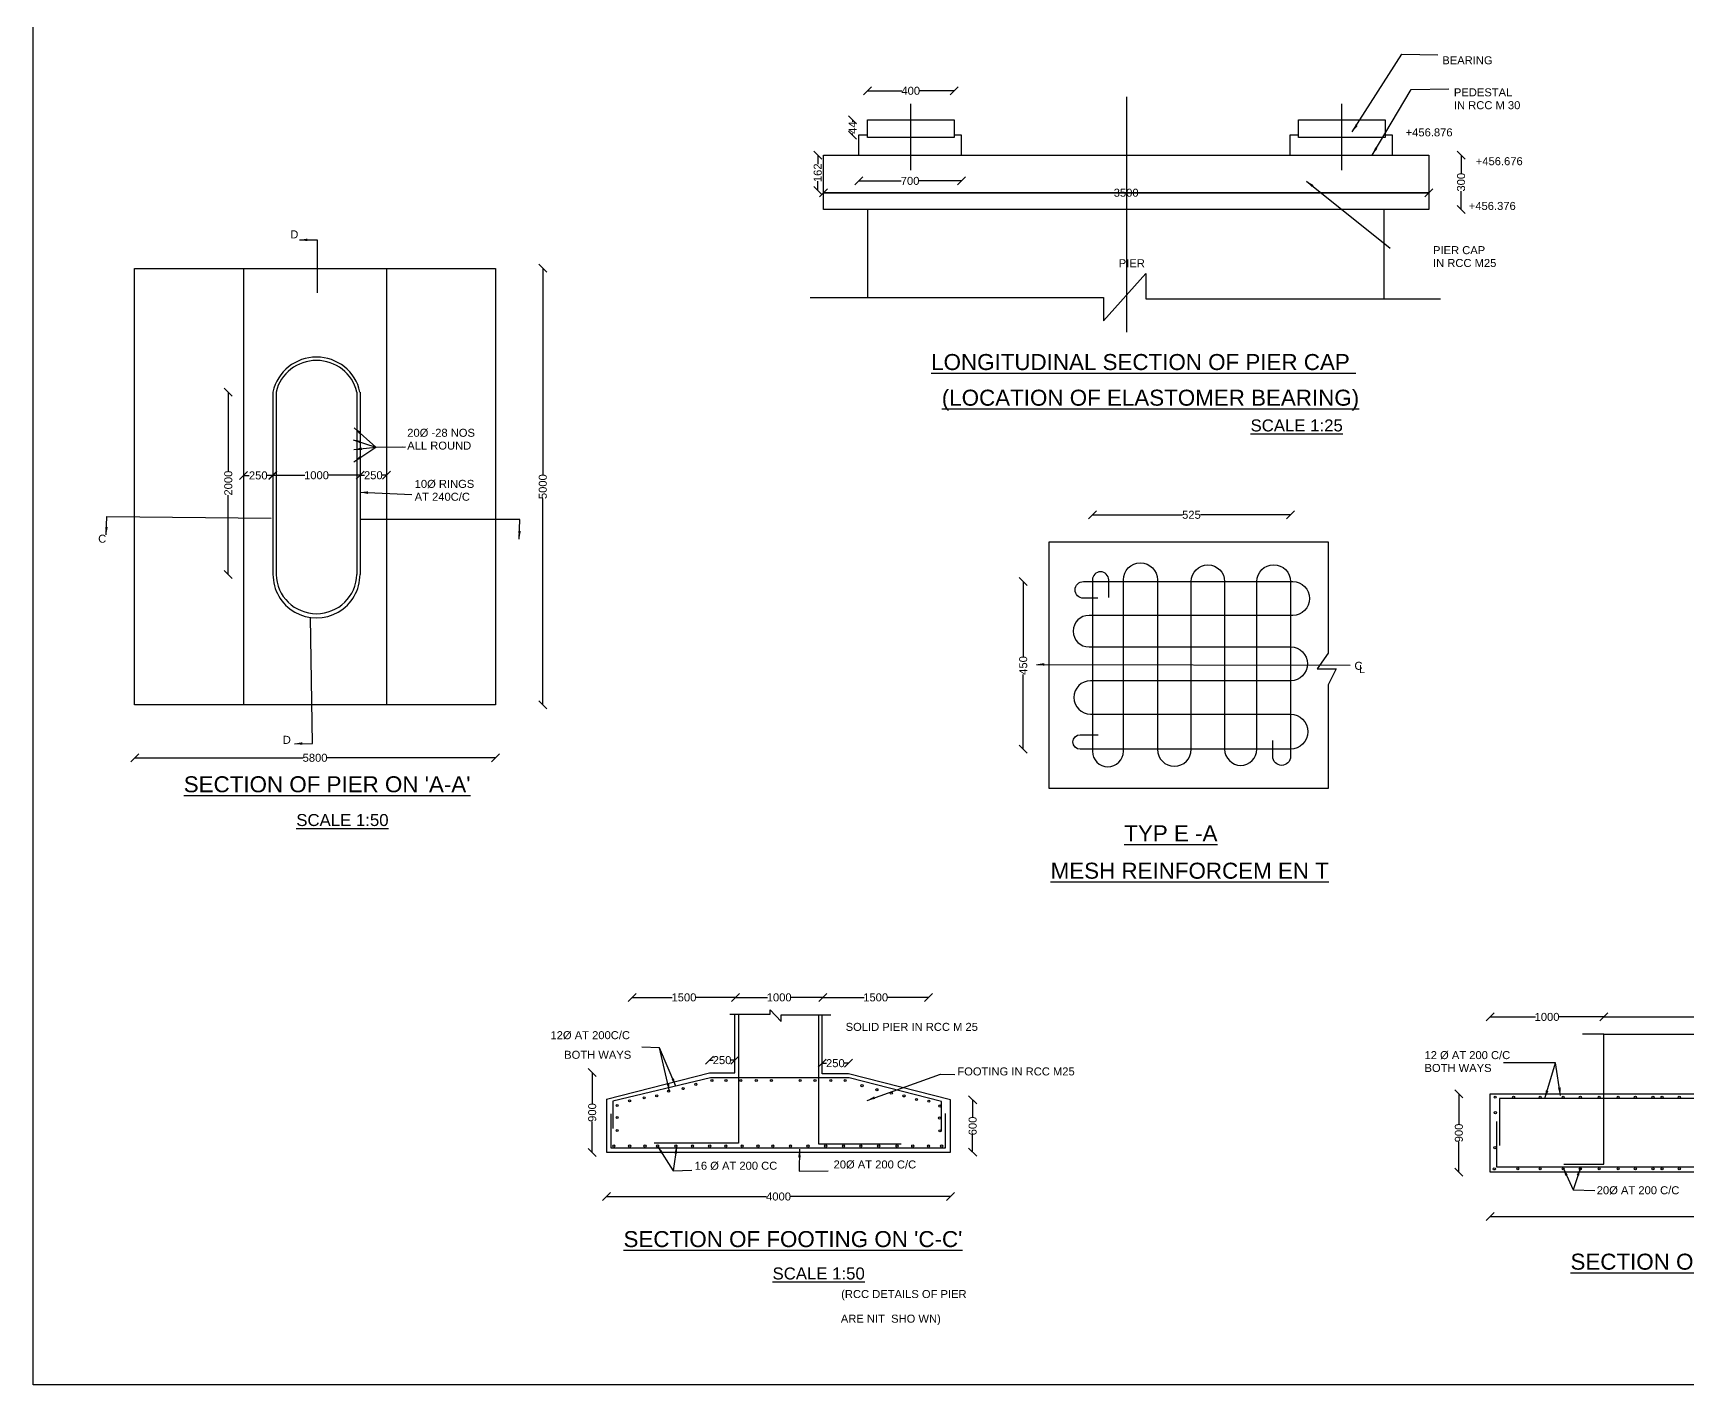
# Model space of a CAD drawing. Header units: millimetres. Extents: x -53237271 to -53214178, y 22158401 to 22173572.
# Drawn here: x -53237271 to -53226931, y 22158401 to 22166847 of the extents above; entities that cross this region are included whole.
import ezdxf

# ---------------------------------------------------------------- set-up
doc = ezdxf.new("R2010")
doc.units = ezdxf.units.MM
doc.header["$MEASUREMENT"] = 0
for name, color, linetype in [('DIMENSION', 7, 'Continuous'), ('DRAWING', 2, 'Continuous'), ('TEXT', 7, 'Continuous')]:
    doc.layers.add(name, color=color, linetype=linetype)
doc.styles.get("Standard").update_dxf_attribs({"font": 'arial.ttf', "height": 50})
doc.dimstyles.get("Standard").update_dxf_attribs({"dimtxt": 50, "dimasz": 50, "dimexe": 0.18, "dimexo": 0.0625, "dimgap": 0.09, "dimtad": 0, "dimdec": 0, "dimzin": 0, "dimdsep": 46, "dimtxsty": 'Standard', "dimblk": 'OBLIQUE', "dimcen": 0.09, "dimse1": 1, "dimse2": 1, "dimadec": 0, "dimazin": 0, "dimtfac": 1, "dimtdec": 0, "dimtofl": 0, "dimtmove": 0, "dimatfit": 3, "dimfxl": 1, "dimtolj": 1, "dimtzin": 0, "dimarcsym": 0})

# ---------------------------------------------------------------- blocks, each defined once
blk = doc.blocks.new('_Oblique')
at = {"color": 0, "linetype": 'ByBlock', "lineweight": -2}
blk.add_line((-0.5, -0.5), (0.5, 0.5), dxfattribs=at)
blk = doc.blocks.new('*D79')
at = {"layer": 'Defpoints', "color": 0, "transparency": 16777216}
for p in [(-53232058, 22166486), (-53232058, 22166305), (-53231515, 22166305)]:
    blk.add_point(p, dxfattribs=at)
at = {"layer": 'DIMENSION', "color": 0, "lineweight": -2, "transparency": 16777216}
for p, q in [((-53232058, 22166486), (-53231843, 22166486)), ((-53231515, 22166486), (-53231730, 22166486))]:
    blk.add_line(p, q, dxfattribs=at)
at = {"layer": 'DIMENSION', "color": 0, "lineweight": -2, "transparency": 16777216, "xscale": 50, "yscale": 50, "zscale": 50, "rotation": 180}
blk.add_blockref('_Oblique', (-53232058, 22166486), dxfattribs=at)
at = {"layer": 'DIMENSION', "color": 0, "lineweight": -2, "transparency": 16777216, "xscale": 50, "yscale": 50, "zscale": 50}
blk.add_blockref('_Oblique', (-53231515, 22166486), dxfattribs=at)
at = {"layer": 'DIMENSION', "color": 0, "transparency": 16777216, "insert": (-53231787, 22166486), "char_height": 50, "attachment_point": 5}
blk.add_mtext('\\A1;400', dxfattribs=at)
blk = doc.blocks.new('*D80')
at = {"layer": 'Defpoints', "color": 0, "transparency": 16777216}
for p in [(-53232112, 22166085), (-53231470, 22166085), (-53232112, 22165923)]:
    blk.add_point(p, dxfattribs=at)
at = {"layer": 'DIMENSION', "color": 0, "lineweight": -2, "transparency": 16777216}
for p, q in [((-53232112, 22165923), (-53231846, 22165923)), ((-53231470, 22165923), (-53231736, 22165923))]:
    blk.add_line(p, q, dxfattribs=at)
at = {"layer": 'DIMENSION', "color": 0, "lineweight": -2, "transparency": 16777216, "xscale": 50, "yscale": 50, "zscale": 50, "rotation": 180}
blk.add_blockref('_Oblique', (-53232112, 22165923), dxfattribs=at)
at = {"layer": 'DIMENSION', "color": 0, "lineweight": -2, "transparency": 16777216, "xscale": 50, "yscale": 50, "zscale": 50}
blk.add_blockref('_Oblique', (-53231470, 22165923), dxfattribs=at)
at = {"layer": 'DIMENSION', "color": 0, "transparency": 16777216, "insert": (-53231791, 22165923), "char_height": 50, "attachment_point": 5}
blk.add_mtext('\\A1;700', dxfattribs=at)
blk = doc.blocks.new('*D81')
at = {"layer": 'Defpoints', "color": 0, "transparency": 16777216}
for p in [(-53232368, 22166085), (-53232332, 22166085), (-53232332, 22165864)]:
    blk.add_point(p, dxfattribs=at)
at = {"layer": 'DIMENSION', "color": 0, "lineweight": -2, "transparency": 16777216}
for p, q in [((-53232368, 22166085), (-53232368, 22166027)), ((-53232368, 22165864), (-53232368, 22165922))]:
    blk.add_line(p, q, dxfattribs=at)
at = {"layer": 'DIMENSION', "color": 0, "lineweight": -2, "transparency": 16777216, "xscale": 50, "yscale": 50, "zscale": 50}
for p, rotation in [((-53232368, 22166085), 90), ((-53232368, 22165864), 270)]:
    blk.add_blockref('_Oblique', p, dxfattribs=dict(at, rotation=rotation))
at = {"layer": 'DIMENSION', "color": 0, "transparency": 16777216, "insert": (-53232368, 22165974), "char_height": 50, "attachment_point": 5, "rotation": 90}
blk.add_mtext('\\A1;162', dxfattribs=at)
blk = doc.blocks.new('*D82')
at = {"layer": 'Defpoints', "color": 0, "transparency": 16777216}
for p in [(-53232150, 22166305), (-53232058, 22166305), (-53232058, 22166208)]:
    blk.add_point(p, dxfattribs=at)
at = {"layer": 'DIMENSION', "color": 0, "lineweight": -2, "transparency": 16777216}
for p, q in [((-53232150, 22166305), (-53232150, 22166293)), ((-53232150, 22166208), (-53232150, 22166219))]:
    blk.add_line(p, q, dxfattribs=at)
at = {"layer": 'DIMENSION', "color": 0, "lineweight": -2, "transparency": 16777216, "xscale": 50, "yscale": 50, "zscale": 50}
for p, rotation in [((-53232150, 22166305), 90), ((-53232150, 22166208), 270)]:
    blk.add_blockref('_Oblique', p, dxfattribs=dict(at, rotation=rotation))
at = {"layer": 'DIMENSION', "color": 0, "transparency": 16777216, "insert": (-53232150, 22166256), "char_height": 50, "attachment_point": 5, "rotation": 90}
blk.add_mtext('\\A1;44', dxfattribs=at)
blk = doc.blocks.new('*D83')
at = {"layer": 'Defpoints', "color": 0, "transparency": 16777216}
for p in [(-53232332, 22165864), (-53228550, 22165849), (-53228550, 22165849)]:
    blk.add_point(p, dxfattribs=at)
at = {"layer": 'DIMENSION', "color": 0, "lineweight": -2, "transparency": 16777216}
for p, q in [((-53232332, 22165849), (-53230516, 22165849)), ((-53228550, 22165849), (-53230367, 22165849))]:
    blk.add_line(p, q, dxfattribs=at)
at = {"layer": 'DIMENSION', "color": 0, "lineweight": -2, "transparency": 16777216, "xscale": 50, "yscale": 50, "zscale": 50, "rotation": 180}
blk.add_blockref('_Oblique', (-53232332, 22165849), dxfattribs=at)
at = {"layer": 'DIMENSION', "color": 0, "lineweight": -2, "transparency": 16777216, "xscale": 50, "yscale": 50, "zscale": 50}
blk.add_blockref('_Oblique', (-53228550, 22165849), dxfattribs=at)
at = {"layer": 'DIMENSION', "color": 0, "transparency": 16777216, "insert": (-53230441, 22165849), "char_height": 50, "attachment_point": 5}
blk.add_mtext('\\A1;3500', dxfattribs=at)
blk = doc.blocks.new('*D84')
at = {"layer": 'Defpoints', "color": 0, "transparency": 16777216}
for p in [(-53228550, 22166085), (-53228550, 22165744), (-53228348, 22165744)]:
    blk.add_point(p, dxfattribs=at)
at = {"layer": 'DIMENSION', "color": 0, "lineweight": -2, "transparency": 16777216}
for p, q in [((-53228348, 22166085), (-53228348, 22165970)), ((-53228348, 22165744), (-53228348, 22165859))]:
    blk.add_line(p, q, dxfattribs=at)
at = {"layer": 'DIMENSION', "color": 0, "lineweight": -2, "transparency": 16777216, "xscale": 50, "yscale": 50, "zscale": 50}
for p, rotation in [((-53228348, 22166085), 90), ((-53228348, 22165744), 270)]:
    blk.add_blockref('_Oblique', p, dxfattribs=dict(at, rotation=rotation))
at = {"layer": 'DIMENSION', "color": 0, "transparency": 16777216, "insert": (-53228348, 22165915), "char_height": 50, "attachment_point": 5, "rotation": 90}
blk.add_mtext('\\A1;300', dxfattribs=at)
blk = doc.blocks.new('*D122')
at = {"layer": 'Defpoints', "color": 0, "transparency": 16777216}
for p in [(-53235772, 22164604), (-53236051, 22163465), (-53235772, 22163465)]:
    blk.add_point(p, dxfattribs=at)
at = {"layer": 'DIMENSION', "color": 0, "lineweight": -2, "transparency": 16777216}
for p, q in [((-53236051, 22164604), (-53236051, 22164110)), ((-53236051, 22163465), (-53236051, 22163959))]:
    blk.add_line(p, q, dxfattribs=at)
at = {"layer": 'DIMENSION', "color": 0, "lineweight": -2, "transparency": 16777216, "xscale": 50, "yscale": 50, "zscale": 50}
for p, rotation in [((-53236051, 22164604), 90), ((-53236051, 22163465), 270)]:
    blk.add_blockref('_Oblique', p, dxfattribs=dict(at, rotation=rotation))
at = {"layer": 'DIMENSION', "color": 0, "transparency": 16777216, "insert": (-53236051, 22164035), "char_height": 50, "attachment_point": 5, "rotation": 90}
blk.add_mtext('\\A1;2000', dxfattribs=at)
blk = doc.blocks.new('*D123')
at = {"layer": 'Defpoints', "color": 0, "transparency": 16777216}
for p in [(-53235957, 22164089), (-53235772, 22164089), (-53235772, 22164083)]:
    blk.add_point(p, dxfattribs=at)
at = {"layer": 'DIMENSION', "color": 0, "lineweight": -2, "transparency": 16777216}
for p, q in [((-53235957, 22164083), (-53235920, 22164083)), ((-53235772, 22164083), (-53235809, 22164083))]:
    blk.add_line(p, q, dxfattribs=at)
at = {"layer": 'DIMENSION', "color": 0, "lineweight": -2, "transparency": 16777216, "xscale": 50, "yscale": 50, "zscale": 50, "rotation": 180}
blk.add_blockref('_Oblique', (-53235957, 22164083), dxfattribs=at)
at = {"layer": 'DIMENSION', "color": 0, "lineweight": -2, "transparency": 16777216, "xscale": 50, "yscale": 50, "zscale": 50}
blk.add_blockref('_Oblique', (-53235772, 22164083), dxfattribs=at)
at = {"layer": 'DIMENSION', "color": 0, "transparency": 16777216, "insert": (-53235864, 22164083), "char_height": 50, "attachment_point": 5}
blk.add_mtext('\\A1;250', dxfattribs=at)
blk = doc.blocks.new('*D124')
at = {"layer": 'Defpoints', "color": 0, "transparency": 16777216}
for p in [(-53235772, 22164084), (-53235228, 22164084), (-53235772, 22164083)]:
    blk.add_point(p, dxfattribs=at)
at = {"layer": 'DIMENSION', "color": 0, "lineweight": -2, "transparency": 16777216}
for p, q in [((-53235772, 22164084), (-53235572, 22164084)), ((-53235228, 22164084), (-53235428, 22164084))]:
    blk.add_line(p, q, dxfattribs=at)
at = {"layer": 'DIMENSION', "color": 0, "lineweight": -2, "transparency": 16777216, "xscale": 50, "yscale": 50, "zscale": 50, "rotation": 180}
blk.add_blockref('_Oblique', (-53235772, 22164084), dxfattribs=at)
at = {"layer": 'DIMENSION', "color": 0, "lineweight": -2, "transparency": 16777216, "xscale": 50, "yscale": 50, "zscale": 50}
blk.add_blockref('_Oblique', (-53235228, 22164084), dxfattribs=at)
at = {"layer": 'DIMENSION', "color": 0, "transparency": 16777216, "insert": (-53235500, 22164084), "char_height": 50, "attachment_point": 5}
blk.add_mtext('\\A1;1000', dxfattribs=at)
blk = doc.blocks.new('*D125')
at = {"layer": 'Defpoints', "color": 0, "transparency": 16777216}
for p in [(-53235062, 22164084), (-53235228, 22163978), (-53235062, 22163978)]:
    blk.add_point(p, dxfattribs=at)
at = {"layer": 'DIMENSION', "color": 0, "lineweight": -2, "transparency": 16777216}
for p, q in [((-53235228, 22164084), (-53235201, 22164084)), ((-53235062, 22164084), (-53235089, 22164084))]:
    blk.add_line(p, q, dxfattribs=at)
at = {"layer": 'DIMENSION', "color": 0, "lineweight": -2, "transparency": 16777216, "xscale": 50, "yscale": 50, "zscale": 50, "rotation": 180}
blk.add_blockref('_Oblique', (-53235228, 22164084), dxfattribs=at)
at = {"layer": 'DIMENSION', "color": 0, "lineweight": -2, "transparency": 16777216, "xscale": 50, "yscale": 50, "zscale": 50}
blk.add_blockref('_Oblique', (-53235062, 22164084), dxfattribs=at)
at = {"layer": 'DIMENSION', "color": 0, "transparency": 16777216, "insert": (-53235145, 22164084), "char_height": 50, "attachment_point": 5}
blk.add_mtext('\\A1;250', dxfattribs=at)
blk = doc.blocks.new('*D126')
at = {"layer": 'Defpoints', "color": 0, "transparency": 16777216}
for p in [(-53236636, 22162650), (-53234382, 22162650), (-53234382, 22162319)]:
    blk.add_point(p, dxfattribs=at)
at = {"layer": 'DIMENSION', "color": 0, "lineweight": -2, "transparency": 16777216}
for p, q in [((-53236636, 22162319), (-53235584, 22162319)), ((-53234382, 22162319), (-53235434, 22162319))]:
    blk.add_line(p, q, dxfattribs=at)
at = {"layer": 'DIMENSION', "color": 0, "lineweight": -2, "transparency": 16777216, "xscale": 50, "yscale": 50, "zscale": 50, "rotation": 180}
blk.add_blockref('_Oblique', (-53236636, 22162319), dxfattribs=at)
at = {"layer": 'DIMENSION', "color": 0, "lineweight": -2, "transparency": 16777216, "xscale": 50, "yscale": 50, "zscale": 50}
blk.add_blockref('_Oblique', (-53234382, 22162319), dxfattribs=at)
at = {"layer": 'DIMENSION', "color": 0, "transparency": 16777216, "insert": (-53235509, 22162319), "char_height": 50, "attachment_point": 5}
blk.add_mtext('\\A1;5800', dxfattribs=at)
blk = doc.blocks.new('*D127')
at = {"layer": 'Defpoints', "color": 0, "transparency": 16777216}
for p in [(-53234382, 22165377), (-53234086, 22165377), (-53234382, 22162650)]:
    blk.add_point(p, dxfattribs=at)
at = {"layer": 'DIMENSION', "color": 0, "lineweight": -2, "transparency": 16777216}
for p, q in [((-53234086, 22165377), (-53234086, 22164088)), ((-53234086, 22162650), (-53234086, 22163939))]:
    blk.add_line(p, q, dxfattribs=at)
at = {"layer": 'DIMENSION', "color": 0, "lineweight": -2, "transparency": 16777216, "xscale": 50, "yscale": 50, "zscale": 50}
for p, rotation in [((-53234086, 22165377), 90), ((-53234086, 22162650), 270)]:
    blk.add_blockref('_Oblique', p, dxfattribs=dict(at, rotation=rotation))
at = {"layer": 'DIMENSION', "color": 0, "transparency": 16777216, "insert": (-53234086, 22164013), "char_height": 50, "attachment_point": 5, "rotation": 90}
blk.add_mtext('\\A1;5000', dxfattribs=at)
blk = doc.blocks.new('*D128')
at = {"layer": 'Defpoints', "color": 0, "transparency": 16777216}
for p in [(-53229414, 22163837), (-53230652, 22163420), (-53229414, 22163420)]:
    blk.add_point(p, dxfattribs=at)
at = {"layer": 'DIMENSION', "color": 0, "lineweight": -2, "transparency": 16777216}
for p, q in [((-53230652, 22163837), (-53230088, 22163837)), ((-53229414, 22163837), (-53229977, 22163837))]:
    blk.add_line(p, q, dxfattribs=at)
at = {"layer": 'DIMENSION', "color": 0, "lineweight": -2, "transparency": 16777216, "xscale": 50, "yscale": 50, "zscale": 50, "rotation": 180}
blk.add_blockref('_Oblique', (-53230652, 22163837), dxfattribs=at)
at = {"layer": 'DIMENSION', "color": 0, "lineweight": -2, "transparency": 16777216, "xscale": 50, "yscale": 50, "zscale": 50}
blk.add_blockref('_Oblique', (-53229414, 22163837), dxfattribs=at)
at = {"layer": 'DIMENSION', "color": 0, "transparency": 16777216, "insert": (-53230033, 22163837), "char_height": 50, "attachment_point": 5}
blk.add_mtext('\\A1;525', dxfattribs=at)
blk = doc.blocks.new('*D129')
at = {"layer": 'Defpoints', "color": 0, "transparency": 16777216}
for p in [(-53230652, 22163420), (-53231084, 22162372), (-53230652, 22162372)]:
    blk.add_point(p, dxfattribs=at)
at = {"layer": 'DIMENSION', "color": 0, "lineweight": -2, "transparency": 16777216}
for p, q in [((-53231084, 22163420), (-53231084, 22162952)), ((-53231084, 22162372), (-53231084, 22162840))]:
    blk.add_line(p, q, dxfattribs=at)
at = {"layer": 'DIMENSION', "color": 0, "lineweight": -2, "transparency": 16777216, "xscale": 50, "yscale": 50, "zscale": 50}
for p, rotation in [((-53231084, 22163420), 90), ((-53231084, 22162372), 270)]:
    blk.add_blockref('_Oblique', p, dxfattribs=dict(at, rotation=rotation))
at = {"layer": 'DIMENSION', "color": 0, "transparency": 16777216, "insert": (-53231084, 22162896), "char_height": 50, "attachment_point": 5, "rotation": 90}
blk.add_mtext('\\A1;450', dxfattribs=at)
blk = doc.blocks.new('*D130')
at = {"layer": 'Defpoints', "color": 0, "transparency": 16777216}
for p in [(-53232336, 22160822), (-53231675, 22160822), (-53231675, 22160807)]:
    blk.add_point(p, dxfattribs=at)
at = {"layer": 'DIMENSION', "color": 0, "lineweight": -2, "transparency": 16777216}
for p, q in [((-53232336, 22160822), (-53232078, 22160822)), ((-53231675, 22160822), (-53231934, 22160822))]:
    blk.add_line(p, q, dxfattribs=at)
at = {"layer": 'DIMENSION', "color": 0, "lineweight": -2, "transparency": 16777216, "xscale": 50, "yscale": 50, "zscale": 50, "rotation": 180}
blk.add_blockref('_Oblique', (-53232336, 22160822), dxfattribs=at)
at = {"layer": 'DIMENSION', "color": 0, "lineweight": -2, "transparency": 16777216, "xscale": 50, "yscale": 50, "zscale": 50}
blk.add_blockref('_Oblique', (-53231675, 22160822), dxfattribs=at)
at = {"layer": 'DIMENSION', "color": 0, "transparency": 16777216, "insert": (-53232006, 22160822), "char_height": 50, "attachment_point": 5}
blk.add_mtext('\\A1;1500', dxfattribs=at)
blk = doc.blocks.new('*D131')
at = {"layer": 'Defpoints', "color": 0, "transparency": 16777216}
for p in [(-53232882, 22160822), (-53232882, 22160816), (-53232336, 22160814)]:
    blk.add_point(p, dxfattribs=at)
at = {"layer": 'DIMENSION', "color": 0, "lineweight": -2, "transparency": 16777216}
for p, q in [((-53232882, 22160822), (-53232681, 22160822)), ((-53232336, 22160822), (-53232537, 22160822))]:
    blk.add_line(p, q, dxfattribs=at)
at = {"layer": 'DIMENSION', "color": 0, "lineweight": -2, "transparency": 16777216, "xscale": 50, "yscale": 50, "zscale": 50, "rotation": 180}
blk.add_blockref('_Oblique', (-53232882, 22160822), dxfattribs=at)
at = {"layer": 'DIMENSION', "color": 0, "lineweight": -2, "transparency": 16777216, "xscale": 50, "yscale": 50, "zscale": 50}
blk.add_blockref('_Oblique', (-53232336, 22160822), dxfattribs=at)
at = {"layer": 'DIMENSION', "color": 0, "transparency": 16777216, "insert": (-53232609, 22160822), "char_height": 50, "attachment_point": 5}
blk.add_mtext('\\A1;1000', dxfattribs=at)
blk = doc.blocks.new('*D132')
at = {"layer": 'Defpoints', "color": 0, "transparency": 16777216}
for p in [(-53233527, 22160827), (-53233527, 22160822), (-53232882, 22160816)]:
    blk.add_point(p, dxfattribs=at)
at = {"layer": 'DIMENSION', "color": 0, "lineweight": -2, "transparency": 16777216}
for p, q in [((-53233527, 22160822), (-53233277, 22160822)), ((-53232882, 22160822), (-53233132, 22160822))]:
    blk.add_line(p, q, dxfattribs=at)
at = {"layer": 'DIMENSION', "color": 0, "lineweight": -2, "transparency": 16777216, "xscale": 50, "yscale": 50, "zscale": 50, "rotation": 180}
blk.add_blockref('_Oblique', (-53233527, 22160822), dxfattribs=at)
at = {"layer": 'DIMENSION', "color": 0, "lineweight": -2, "transparency": 16777216, "xscale": 50, "yscale": 50, "zscale": 50}
blk.add_blockref('_Oblique', (-53232882, 22160822), dxfattribs=at)
at = {"layer": 'DIMENSION', "color": 0, "transparency": 16777216, "insert": (-53233204, 22160822), "char_height": 50, "attachment_point": 5}
blk.add_mtext('\\A1;1500', dxfattribs=at)
blk = doc.blocks.new('*D133')
at = {"layer": 'Defpoints', "color": 0, "transparency": 16777216}
for p in [(-53233045, 22160430), (-53233045, 22160352), (-53232887, 22160352)]:
    blk.add_point(p, dxfattribs=at)
at = {"layer": 'DIMENSION', "color": 0, "lineweight": -2, "transparency": 16777216}
for p, q in [((-53233045, 22160430), (-53233021, 22160430)), ((-53232887, 22160430), (-53232910, 22160430))]:
    blk.add_line(p, q, dxfattribs=at)
at = {"layer": 'DIMENSION', "color": 0, "lineweight": -2, "transparency": 16777216, "xscale": 50, "yscale": 50, "zscale": 50, "rotation": 180}
blk.add_blockref('_Oblique', (-53233045, 22160430), dxfattribs=at)
at = {"layer": 'DIMENSION', "color": 0, "lineweight": -2, "transparency": 16777216, "xscale": 50, "yscale": 50, "zscale": 50}
blk.add_blockref('_Oblique', (-53232887, 22160430), dxfattribs=at)
at = {"layer": 'DIMENSION', "color": 0, "transparency": 16777216, "insert": (-53232966, 22160430), "char_height": 50, "attachment_point": 5}
blk.add_mtext('\\A1;250', dxfattribs=at)
blk = doc.blocks.new('*D134')
at = {"layer": 'Defpoints', "color": 0, "transparency": 16777216}
for p in [(-53232176, 22160411), (-53232340, 22160346), (-53232176, 22160346)]:
    blk.add_point(p, dxfattribs=at)
at = {"layer": 'DIMENSION', "color": 0, "lineweight": -2, "transparency": 16777216}
for p, q in [((-53232340, 22160411), (-53232314, 22160411)), ((-53232176, 22160411), (-53232203, 22160411))]:
    blk.add_line(p, q, dxfattribs=at)
at = {"layer": 'DIMENSION', "color": 0, "lineweight": -2, "transparency": 16777216, "xscale": 50, "yscale": 50, "zscale": 50, "rotation": 180}
blk.add_blockref('_Oblique', (-53232340, 22160411), dxfattribs=at)
at = {"layer": 'DIMENSION', "color": 0, "lineweight": -2, "transparency": 16777216, "xscale": 50, "yscale": 50, "zscale": 50}
blk.add_blockref('_Oblique', (-53232176, 22160411), dxfattribs=at)
at = {"layer": 'DIMENSION', "color": 0, "transparency": 16777216, "insert": (-53232258, 22160411), "char_height": 50, "attachment_point": 5}
blk.add_mtext('\\A1;250', dxfattribs=at)
blk = doc.blocks.new('*D135')
at = {"layer": 'Defpoints', "color": 0, "transparency": 16777216}
for p in [(-53231539, 22160183), (-53231539, 22159856), (-53231400, 22159856)]:
    blk.add_point(p, dxfattribs=at)
at = {"layer": 'DIMENSION', "color": 0, "lineweight": -2, "transparency": 16777216}
for p, q in [((-53231400, 22160183), (-53231400, 22160075)), ((-53231400, 22159856), (-53231400, 22159964))]:
    blk.add_line(p, q, dxfattribs=at)
at = {"layer": 'DIMENSION', "color": 0, "lineweight": -2, "transparency": 16777216, "xscale": 50, "yscale": 50, "zscale": 50}
for p, rotation in [((-53231400, 22160183), 90), ((-53231400, 22159856), 270)]:
    blk.add_blockref('_Oblique', p, dxfattribs=dict(at, rotation=rotation))
at = {"layer": 'DIMENSION', "color": 0, "transparency": 16777216, "insert": (-53231400, 22160019), "char_height": 50, "attachment_point": 5, "rotation": 90}
blk.add_mtext('\\A1;600', dxfattribs=at)
blk = doc.blocks.new('*D136')
at = {"layer": 'Defpoints', "color": 0, "transparency": 16777216}
for p in [(-53233797, 22160352), (-53233795, 22159853), (-53233777, 22159853)]:
    blk.add_point(p, dxfattribs=at)
at = {"layer": 'DIMENSION', "color": 0, "lineweight": -2, "transparency": 16777216}
for p, q in [((-53233777, 22160352), (-53233777, 22160158)), ((-53233777, 22159853), (-53233777, 22160047))]:
    blk.add_line(p, q, dxfattribs=at)
at = {"layer": 'DIMENSION', "color": 0, "lineweight": -2, "transparency": 16777216, "xscale": 50, "yscale": 50, "zscale": 50}
for p, rotation in [((-53233777, 22160352), 90), ((-53233777, 22159853), 270)]:
    blk.add_blockref('_Oblique', p, dxfattribs=dict(at, rotation=rotation))
at = {"layer": 'DIMENSION', "color": 0, "transparency": 16777216, "insert": (-53233777, 22160103), "char_height": 50, "attachment_point": 5, "rotation": 90}
blk.add_mtext('\\A1;900', dxfattribs=at)
blk = doc.blocks.new('*D137')
at = {"layer": 'Defpoints', "color": 0, "transparency": 16777216}
for p in [(-53233687, 22159856), (-53231539, 22159856), (-53233687, 22159578)]:
    blk.add_point(p, dxfattribs=at)
at = {"layer": 'DIMENSION', "color": 0, "lineweight": -2, "transparency": 16777216}
for p, q in [((-53233687, 22159578), (-53232689, 22159578)), ((-53231539, 22159578), (-53232537, 22159578))]:
    blk.add_line(p, q, dxfattribs=at)
at = {"layer": 'DIMENSION', "color": 0, "lineweight": -2, "transparency": 16777216, "xscale": 50, "yscale": 50, "zscale": 50, "rotation": 180}
blk.add_blockref('_Oblique', (-53233687, 22159578), dxfattribs=at)
at = {"layer": 'DIMENSION', "color": 0, "lineweight": -2, "transparency": 16777216, "xscale": 50, "yscale": 50, "zscale": 50}
blk.add_blockref('_Oblique', (-53231539, 22159578), dxfattribs=at)
at = {"layer": 'DIMENSION', "color": 0, "transparency": 16777216, "insert": (-53232613, 22159578), "char_height": 50, "attachment_point": 5}
blk.add_mtext('\\A1;4000', dxfattribs=at)
blk = doc.blocks.new('*D138')
at = {"layer": 'Defpoints', "color": 0, "transparency": 16777216}
for p in [(-53228166, 22160219), (-53228362, 22159730), (-53228166, 22159730)]:
    blk.add_point(p, dxfattribs=at)
at = {"layer": 'DIMENSION', "color": 0, "lineweight": -2, "transparency": 16777216}
for p, q in [((-53228362, 22160219), (-53228362, 22160030)), ((-53228362, 22159730), (-53228362, 22159919))]:
    blk.add_line(p, q, dxfattribs=at)
at = {"layer": 'DIMENSION', "color": 0, "lineweight": -2, "transparency": 16777216, "xscale": 50, "yscale": 50, "zscale": 50}
for p, rotation in [((-53228362, 22160219), 90), ((-53228362, 22159730), 270)]:
    blk.add_blockref('_Oblique', p, dxfattribs=dict(at, rotation=rotation))
at = {"layer": 'DIMENSION', "color": 0, "transparency": 16777216, "insert": (-53228362, 22159975), "char_height": 50, "attachment_point": 5, "rotation": 90}
blk.add_mtext('\\A1;900', dxfattribs=at)
blk = doc.blocks.new('*D139')
at = {"layer": 'Defpoints', "color": 0, "transparency": 16777216}
for p in [(-53228166, 22160700), (-53228166, 22160219), (-53227456, 22160219)]:
    blk.add_point(p, dxfattribs=at)
at = {"layer": 'DIMENSION', "color": 0, "lineweight": -2, "transparency": 16777216}
for p, q in [((-53228166, 22160700), (-53227884, 22160700)), ((-53227456, 22160700), (-53227739, 22160700))]:
    blk.add_line(p, q, dxfattribs=at)
at = {"layer": 'DIMENSION', "color": 0, "lineweight": -2, "transparency": 16777216, "xscale": 50, "yscale": 50, "zscale": 50, "rotation": 180}
blk.add_blockref('_Oblique', (-53228166, 22160700), dxfattribs=at)
at = {"layer": 'DIMENSION', "color": 0, "lineweight": -2, "transparency": 16777216, "xscale": 50, "yscale": 50, "zscale": 50}
blk.add_blockref('_Oblique', (-53227456, 22160700), dxfattribs=at)
at = {"layer": 'DIMENSION', "color": 0, "transparency": 16777216, "insert": (-53227811, 22160700), "char_height": 50, "attachment_point": 5}
blk.add_mtext('\\A1;1000', dxfattribs=at)
blk = doc.blocks.new('*D140')
at = {"layer": 'Defpoints', "color": 0, "transparency": 16777216}
for p in [(-53225771, 22160700), (-53227456, 22160593), (-53225771, 22160593)]:
    blk.add_point(p, dxfattribs=at)
at = {"layer": 'DIMENSION', "color": 0, "lineweight": -2, "transparency": 16777216}
for p, q in [((-53227456, 22160700), (-53226688, 22160700)), ((-53225771, 22160700), (-53226539, 22160700))]:
    blk.add_line(p, q, dxfattribs=at)
at = {"layer": 'DIMENSION', "color": 0, "lineweight": -2, "transparency": 16777216, "xscale": 50, "yscale": 50, "zscale": 50, "rotation": 180}
blk.add_blockref('_Oblique', (-53227456, 22160700), dxfattribs=at)
at = {"layer": 'DIMENSION', "color": 0, "lineweight": -2, "transparency": 16777216, "xscale": 50, "yscale": 50, "zscale": 50}
blk.add_blockref('_Oblique', (-53225771, 22160700), dxfattribs=at)
at = {"layer": 'DIMENSION', "color": 0, "transparency": 16777216, "insert": (-53226614, 22160700), "char_height": 50, "attachment_point": 5}
blk.add_mtext('\\A1;3000', dxfattribs=at)
blk = doc.blocks.new('*D142')
at = {"layer": 'Defpoints', "color": 0, "transparency": 16777216}
for p in [(-53228166, 22159730), (-53225032, 22159730), (-53225032, 22159454)]:
    blk.add_point(p, dxfattribs=at)
at = {"layer": 'DIMENSION', "color": 0, "lineweight": -2, "transparency": 16777216}
for p, q in [((-53228166, 22159454), (-53226674, 22159454)), ((-53225032, 22159454), (-53226525, 22159454))]:
    blk.add_line(p, q, dxfattribs=at)
at = {"layer": 'DIMENSION', "color": 0, "lineweight": -2, "transparency": 16777216, "xscale": 50, "yscale": 50, "zscale": 50, "rotation": 180}
blk.add_blockref('_Oblique', (-53228166, 22159454), dxfattribs=at)
at = {"layer": 'DIMENSION', "color": 0, "lineweight": -2, "transparency": 16777216, "xscale": 50, "yscale": 50, "zscale": 50}
blk.add_blockref('_Oblique', (-53225032, 22159454), dxfattribs=at)
at = {"layer": 'DIMENSION', "color": 0, "transparency": 16777216, "insert": (-53226599, 22159454), "char_height": 50, "attachment_point": 5}
blk.add_mtext('\\A1;5000', dxfattribs=at)

msp = doc.modelspace()

# ---------------------------------------------------------------- linework, layer by layer
at = {"layer": 'DIMENSION', "color": 0}
msp.add_lwpolyline([(-53214178, 22158401.3), (-53237270.9, 22158401.3), (-53237270.9, 22173571.8), (-53214178, 22173571.8)], close=True, dxfattribs=at)
msp.add_lwpolyline([(-53229179.6, 22162973.7), (-53229247.4, 22162875.7), (-53229128, 22162875.7), (-53229179.6, 22162774.4)], dxfattribs=at)
at = {"layer": 'DRAWING', "color": 0}
for points in [[(-53231786.7, 22165991), (-53231786.7, 22166404.1)], [(-53230439.7, 22166448.2), (-53230439.7, 22164978.2)], [(-53229093, 22165991), (-53229093, 22166404.1)], [(-53232058.1, 22166207.9), (-53232112.4, 22166207.9), (-53232112.4, 22166085), (-53231470.1, 22166085), (-53231470.1, 22166207.9), (-53231515.2, 22166207.9)], [(-53229364.4, 22166207.9), (-53229418.8, 22166207.9), (-53229418.8, 22166085), (-53228776.4, 22166085), (-53228776.4, 22166207.9), (-53228821.6, 22166207.9)], [(-53232057, 22165744.3), (-53232057, 22165194.6)], [(-53228830.7, 22165744.3), (-53228830.7, 22165186.3)], [(-53235956.6, 22165376.9), (-53235956.6, 22162649.9)], [(-53235061.7, 22165376.9), (-53235061.7, 22162649.9)], [(-53232415.7, 22165194.6), (-53230582.3, 22165194.6), (-53230582.3, 22165049.1), (-53230318.6, 22165344.1), (-53230318.6, 22165186.3), (-53228477.2, 22165186.3)], [(-53235772, 22164604.3), (-53235772, 22163465.2)], [(-53235752.9, 22164604.3), (-53235752.9, 22163465.2)], [(-53235247.3, 22164604.3), (-53235247.3, 22163465.2)], [(-53235228.2, 22164604.3), (-53235228.2, 22163465.2)], [(-53229179.6, 22162774.4), (-53229179.6, 22162126.8), (-53230921, 22162126.8), (-53230921, 22163668.6), (-53229179.6, 22163668.6), (-53229179.6, 22162973.7)], [(-53233687.3, 22160187), (-53233045, 22160351.8), (-53232886.6, 22160351.8), (-53232886.6, 22160716.9)], [(-53233687.3, 22160187), (-53233687.3, 22159855.8), (-53231539, 22159855.8), (-53231539, 22160182.7), (-53232176.4, 22160345.5), (-53232340.1, 22160345.5), (-53232340.1, 22160713.8)], [(-53232862.2, 22160716.9), (-53232862.2, 22159912.5), (-53233390, 22159912.5)], [(-53232917.7, 22160716.9), (-53232666.1, 22160716.9), (-53232666.1, 22160744.3), (-53232596, 22160671.5), (-53232596, 22160713.8), (-53232285.5, 22160713.8)], [(-53232362.5, 22160713.8), (-53232362.5, 22159907.3), (-53231846.5, 22159907.3)], [(-53227705.7, 22159780.6), (-53227456.3, 22159780.6), (-53227456.3, 22160592.9), (-53227589.5, 22160592.9)], [(-53227456.3, 22160592.9), (-53226686.4, 22160592.9), (-53226686.4, 22160625.9), (-53226622.1, 22160551), (-53226622.1, 22160594.5), (-53225626.1, 22160594.5)], [(-53231594.4, 22159984.6), (-53231594.4, 22160171.6), (-53232172.1, 22160318.9), (-53233038, 22160318.9), (-53233647.6, 22160173.6), (-53233647.6, 22160004)], [(-53225110.7, 22159866.2), (-53225110.7, 22160190.9), (-53228108.9, 22160190.9), (-53228108.9, 22159896.7)], [(-53233661.8, 22160095), (-53233661.8, 22159882.6), (-53231569.2, 22159882.6), (-53231569.2, 22160097.7)], [(-53228126.5, 22160046.4), (-53228126.5, 22159762.8), (-53225086.9, 22159762.8), (-53225086.9, 22160067.4)]]:
    msp.add_lwpolyline(points, dxfattribs=at)
for points in [[(-53231515.2, 22166194.2), (-53232058.1, 22166194.2), (-53232058.1, 22166304.6), (-53231515.2, 22166304.6)], [(-53228821.6, 22166194.2), (-53229364.4, 22166194.2), (-53229364.4, 22166304.6), (-53228821.6, 22166304.6)], [(-53232332.3, 22166085), (-53228550.3, 22166085), (-53228550.3, 22165848.8), (-53232332.3, 22165848.8)], [(-53232332.3, 22165848.8), (-53228550.3, 22165848.8), (-53228550.3, 22165744.3), (-53232332.3, 22165744.3)], [(-53236636.3, 22165376.9), (-53234381.9, 22165376.9), (-53234381.9, 22162649.9), (-53236636.3, 22162649.9)], [(-53228166.2, 22160219.3), (-53225032.3, 22160219.3), (-53225032.3, 22159730.2), (-53228166.2, 22159730.2)]]:
    msp.add_lwpolyline(points, close=True, dxfattribs=at)
for points in [[(-53230549.9, 22163321.3), (-53230549.9, 22163430.4, 1), (-53230652.1, 22163430.4), (-53230652.1, 22162360.2, 1), (-53230458.5, 22162360.2), (-53230458.5, 22163430.3, -1), (-53230245.6, 22163430.3), (-53230245.6, 22162372.2, 1), (-53230033.9, 22162372.2), (-53230033.9, 22163420, -1), (-53229825.4, 22163420), (-53229825.4, 22162372.2, 1), (-53229624.5, 22162372.2), (-53229624.5, 22163420, -1), (-53229413.7, 22163420, 0)], [(-53230617.2, 22163316.1), (-53230707.6, 22163316.1, -1), (-53230707.6, 22163420), (-53229400.2, 22163420, -1), (-53229400.2, 22163209), (-53230672.9, 22163209, 1), (-53230672.9, 22163011.4), (-53229413.2, 22163011.4, -1), (-53229413.2, 22162800.5), (-53230663.3, 22162800.5, 1), (-53230663.3, 22162591.8), (-53229415.9, 22162591.8, -1), (-53229415.9, 22162372.2), (-53230728.2, 22162372.2, -1), (-53230728.2, 22162463.5), (-53230616.1, 22162463.5)], [(-53229413.7, 22163420), (-53229413.7, 22162327.3, -1), (-53229524.6, 22162327.3), (-53229524.6, 22162426.4)]]:
    msp.add_lwpolyline(points, format="xyb", dxfattribs=at)
for centre in [(-53233208.9, 22160252.4), (-53233129.4, 22160279.3), (-53233029.2, 22160303.2), (-53232941.5, 22160303.2), (-53232848.1, 22160303.2), (-53232751.9, 22160303.2), (-53232657.5, 22160303.2), (-53232478.3, 22160303.2), (-53232384.9, 22160303.2), (-53232285.8, 22160303.2), (-53232197.1, 22160303.2), (-53232091.2, 22160270.5), (-53233543.7, 22160176.2), (-53233452.5, 22160194.9), (-53233374, 22160207.6), (-53233300, 22160236), (-53231998.2, 22160245.3), (-53231908.4, 22160224), (-53231829.4, 22160206.7), (-53231751.1, 22160184.2), (-53231674.1, 22160174.2), (-53228135, 22160198.7), (-53228020.1, 22160198.7), (-53227853.8, 22160198.7), (-53227710.6, 22160198.7), (-53227602.9, 22160198.7), (-53227485.7, 22160198.7), (-53227366.9, 22160198.7), (-53227259.2, 22160198.7), (-53227149.1, 22160198.7), (-53227092.3, 22160198.7), (-53226984.6, 22160198.7), (-53233621, 22160147.3), (-53233621, 22160071.5), (-53231606.2, 22160068.6), (-53231604.8, 22160143.6), (-53228133.9, 22160102.3), (-53233621, 22159990.6), (-53231604.8, 22159988.4), (-53233642, 22159893.6), (-53233543.5, 22159893.6), (-53233447.2, 22159893.6), (-53233368.7, 22159893.6), (-53233254.7, 22159893.6), (-53233150.4, 22159893.6), (-53233043, 22159893.6), (-53232941.9, 22159893.6), (-53232840.7, 22159893.6), (-53232741.7, 22159893.6), (-53232649.1, 22159893.6), (-53232537.8, 22159893.6), (-53232429.2, 22159893.6), (-53232318.5, 22159893.6), (-53232206.7, 22159893.6), (-53232099.1, 22159893.6), (-53231987.3, 22159893.6), (-53231872.3, 22159893.6), (-53231774.4, 22159893.6), (-53231676.4, 22159893.6), (-53231594.1, 22159893.6), (-53228136.5, 22159883.7), (-53228140.4, 22159750.6), (-53227993.5, 22159750.9), (-53227853.8, 22159750.9), (-53227710.6, 22159750.9), (-53227602.9, 22159750.9), (-53227485.7, 22159750.9), (-53227366.9, 22159750.9), (-53227259.2, 22159750.9), (-53227149.1, 22159750.9), (-53227092.3, 22159750.9), (-53226984.6, 22159750.9)]:
    msp.add_circle(centre, 6.66, dxfattribs=at)
for centre, radius, start, end in [((-53235500.1, 22164544.7), 278.3, 12.35969, 167.64031), ((-53235500.1, 22164540.8), 260.6, 14.11168, 165.88832), ((-53235500.1, 22163464.7), 271.9, 179.90116, 0.09884), ((-53235500.1, 22163472.4), 252.9, 181.64632, 358.35368)]:
    msp.add_arc(centre, radius, start, end, dxfattribs=at)

# ---------------------------------------------------------------- texts
at = {"layer": 'DIMENSION', "color": 0}
for s, p in [('C', (-53229014.5, 22162868.9)), ('L', (-53228986.4, 22162848.5))]:
    msp.add_text(s, height=50, dxfattribs=at).set_placement(p)
at = {"layer": 'TEXT', "color": 0}
for s, height, p in [('BEARING ', 50, (-53228465.5, 22166651.7)), ('PEDESTAL ', 50, (-53228393.1, 22166451.5)), ('IN RCC M 30', 50, (-53228393.1, 22166371.1)), ('+456.876', 50, (-53228694.6, 22166201.4)), ('+456.676', 50, (-53228256.3, 22166021.2)), ('+456.376', 50, (-53228299.9, 22165741.8)), ('D', 50, (-53235663.7, 22165564)), ('PIER', 50, (-53230487.1, 22165383.9)), ('PIER CAP ', 50, (-53228523.5, 22165465.6)), ('IN RCC M25', 50, (-53228523.5, 22165385.3)), ('%%ULONGITUDINAL SECTION OF PIER CAP ', 100, (-53231659.3, 22164741.6)), ('%%U(LOCATION OF ELASTOMER BEARING)', 100, (-53231592.9, 22164518.8)), ('%%USCALE 1:25', 75, (-53229663.7, 22164358)), ('ALL ROUND', 50, (-53234933.1, 22164244.4)), ('20Ø -28 NOS', 50, (-53234933.1, 22164324.7)), ('10Ø RINGS ', 50, (-53234886.6, 22164005.3)), ('AT 240C/C', 50, (-53234886.6, 22163924.9)), ('C', 50, (-53236864.2, 22163662.8)), ('D', 50, (-53235710.7, 22162406.3)), ("%%USECTION OF PIER ON 'A-A'", 100, (-53236329.6, 22162103.7)), ('%%USCALE 1:50', 75, (-53235626.3, 22161892.8)), ('%%UTYP E -A', 100, (-53230452.6, 22161797.5)), ('%%UMESH REINFORCEM EN T', 100, (-53230912.8, 22161563.7)), ('12Ø AT 200C/C', 50, (-53234038, 22160561.2)), ('SOLID PIER IN RCC M 25', 50, (-53232193.7, 22160613)), ('BOTH WAYS', 50, (-53233952.5, 22160438.7)), ('12 Ø AT 200 C/C', 50, (-53228576.7, 22160436.6)), ('FOOTING IN RCC M25', 50, (-53231495.7, 22160334.7)), ('BOTH WAYS', 50, (-53228576.7, 22160356.3)), ('16 Ø AT 200 CC', 50, (-53233137, 22159745.5)), ('20Ø AT 200 C/C', 50, (-53232269.2, 22159753.5)), ('20Ø AT 200 C/C', 50, (-53227500.5, 22159592.3)), ("%%USECTION OF FOOTING ON 'C-C'", 100, (-53233581.7, 22159262.2)), ('%%USCALE 1:50', 75, (-53232650.6, 22159059.8)), ("%%USECTION OF FOOTING ON 'D-D'", 100, (-53227664.6, 22159121.1)), ('(RCC DETAILS OF PIER ', 50, (-53232221.7, 22158943.9)), ('ARE NIT  SHO WN)', 50, (-53232223.8, 22158790))]:
    msp.add_text(s, height=height, dxfattribs=at).set_placement(p)

# ---------------------------------------------------------------- dimensions: what is measured, and where the dimension line sits
at = {"layer": 'DIMENSION', "color": 0}
for base, p1, p2, text, picture, middle in [((-53232058.1, 22166486), (-53231515.2, 22166304.6), (-53232058.1, 22166304.6), '400', '*D79', (-53231786.7, 22166486)), ((-53232112.4, 22165923), (-53231470.1, 22166085), (-53232112.4, 22166085), '700', '*D80', (-53231791.2, 22165923)), ((-53228550.3, 22165848.8), (-53232332.3, 22165863.9), (-53228550.3, 22165848.8), '3500', '*D83', (-53230441.3, 22165848.8)), ((-53235772, 22164082.8), (-53235956.6, 22164089), (-53235772, 22164089), '250', '*D123', (-53235864.3, 22164082.8)), ((-53235772, 22164083.6), (-53235228.2, 22164083.6), (-53235772, 22164082.8), '1000', '*D124', (-53235500.1, 22164083.6)), ((-53235061.7, 22164083.6), (-53235228.2, 22163977.8), (-53235061.7, 22163977.8), '250', '*D125', (-53235144.9, 22164083.6)), ((-53229413.7, 22163836.7), (-53230652.1, 22163420), (-53229413.7, 22163420), '525', '*D128', (-53230032.9, 22163836.7)), ((-53234381.9, 22162319.1), (-53236636.3, 22162649.9), (-53234381.9, 22162649.9), '5800', '*D126', (-53235509.1, 22162319.1)), ((-53233526.8, 22160821.8), (-53232881.6, 22160815.7), (-53233526.8, 22160827.5), '1500', '*D132', (-53233204.2, 22160821.8)), ((-53232881.6, 22160821.8), (-53232336.3, 22160814.4), (-53232881.6, 22160815.7), '1000', '*D131', (-53232609, 22160821.8)), ((-53231675.5, 22160821.8), (-53232336.3, 22160821.8), (-53231675.5, 22160806.7), '1500', '*D130', (-53232005.9, 22160821.8)), ((-53228166.2, 22160699.6), (-53227456.3, 22160219.3), (-53228166.2, 22160219.3), '1000', '*D139', (-53227811.3, 22160699.6)), ((-53225770.8, 22160699.6), (-53227456.3, 22160592.9), (-53225770.8, 22160592.9), '3000', '*D140', (-53226613.6, 22160699.6)), ((-53233045, 22160430.3), (-53232886.6, 22160351.8), (-53233045, 22160351.8), '250', '*D133', (-53232965.8, 22160430.3)), ((-53232176.4, 22160410.9), (-53232340.1, 22160345.5), (-53232176.4, 22160345.5), '250', '*D134', (-53232258.2, 22160410.9)), ((-53233687.3, 22159577.5), (-53231539, 22159855.8), (-53233687.3, 22159855.8), '4000', '*D137', (-53232613.1, 22159577.5)), ((-53225032.3, 22159453.6), (-53228166.2, 22159730.2), (-53225032.3, 22159730.2), '5000', '*D142', (-53226599.2, 22159453.6))]:
    dim = msp.add_linear_dim(base=base, p1=p1, p2=p2, text=text, dimstyle='Standard', dxfattribs=at)
    dim.commit()
    dim.dimension.update_dxf_attribs({"geometry": picture, "text_midpoint": middle})
for base, p1, p2, text, picture, middle in [((-53232150.1, 22166304.6), (-53232058.1, 22166207.9), (-53232058.1, 22166304.6), '44', '*D82', (-53232150.1, 22166256.3)), ((-53232367.6, 22166085), (-53232332.3, 22165863.9), (-53232332.3, 22166085), '162', '*D81', (-53232367.6, 22165974.4)), ((-53228348.3, 22165744.3), (-53228550.3, 22166085), (-53228550.3, 22165744.3), '300', '*D84', (-53228348.3, 22165914.6)), ((-53234085.7, 22165376.9), (-53234381.9, 22162649.9), (-53234381.9, 22165376.9), '5000', '*D127', (-53234085.7, 22164013.4)), ((-53236051, 22163464.7), (-53235772, 22164604.3), (-53235772, 22163464.7), '2000', '*D122', (-53236051, 22164034.5)), ((-53231083.6, 22162372.2), (-53230652.1, 22163420), (-53230652.1, 22162372.2), '450', '*D129', (-53231083.6, 22162896.1)), ((-53233776.8, 22159853.3), (-53233797.4, 22160351.8), (-53233794.8, 22159853.3), '900', '*D136', (-53233776.8, 22160102.6)), ((-53231399.6, 22159855.8), (-53231539, 22160182.7), (-53231539, 22159855.8), '600', '*D135', (-53231399.6, 22160019.3)), ((-53228361.7, 22159730.2), (-53228166.2, 22160219.3), (-53228166.2, 22159730.2), '900', '*D138', (-53228361.7, 22159974.7))]:
    dim = msp.add_linear_dim(base=base, p1=p1, p2=p2, angle=90, text=text, dimstyle='Standard', dxfattribs=at)
    dim.commit()
    dim.dimension.update_dxf_attribs({"geometry": picture, "text_midpoint": middle})

# ---------------------------------------------------------------- leaders
for points in [[(-53229027.8, 22166229.1), (-53228718.9, 22166714.1), (-53228493.6, 22166709.8)], [(-53228903.4, 22166085), (-53228661, 22166494.8), (-53228425, 22166499.1)], [(-53229314.1, 22165922), (-53228790.3, 22165503.3)], [(-53235606.4, 22165554.3), (-53235496.4, 22165555.3), (-53235495.9, 22165224.2)], [(-53235271.4, 22164306.4), (-53235128.5, 22164260)], [(-53235265.1, 22164381.3), (-53235128.5, 22164260)], [(-53235266.9, 22164244.2), (-53235128.5, 22164260), (-53234944, 22164261.8)], [(-53235266.9, 22164168.8), (-53235128.5, 22164260), (-53234963.3, 22164261.5)], [(-53235228.2, 22163977.8), (-53234905.2, 22163963.9)], [(-53236814.1, 22163711.6), (-53236810.2, 22163826.2), (-53235784.1, 22163816.2)], [(-53234232.9, 22163685.3), (-53234230, 22163807.7), (-53235228.2, 22163807.7)], [(-53235638.1, 22162407.2), (-53235524.6, 22162409.3), (-53235536.5, 22163195.3)], [(-53231001.2, 22162902.5), (-53229040.5, 22162897)], [(-53233293.4, 22160236), (-53233356.3, 22160507.4), (-53233467.8, 22160510.4)], [(-53233255, 22160267.2), (-53233356.3, 22160507.4)], [(-53227824.9, 22160190.9), (-53227758.5, 22160413.4), (-53228083.8, 22160414.2)], [(-53227727.2, 22160209.2), (-53227758.5, 22160413.4)], [(-53232059.6, 22160179), (-53231600.2, 22160342.8), (-53231511.9, 22160340.7)], [(-53233368.7, 22159893.6), (-53233271.4, 22159739.5), (-53233154.2, 22159742.6)], [(-53233249, 22159897.1), (-53233271.4, 22159739.5)], [(-53232481.3, 22159873.7), (-53232483.8, 22159737.2), (-53232302.3, 22159739)], [(-53227710.6, 22159757.6), (-53227648.4, 22159619.2), (-53227511.6, 22159615.7)], [(-53227602.9, 22159757.6), (-53227648.4, 22159619.2)]]:
    msp.add_leader(points, dimstyle='Standard', override={"dimgap": 0.09, "dimtad": 0}, dxfattribs=at)

doc.saveas('drawing.dxf')
